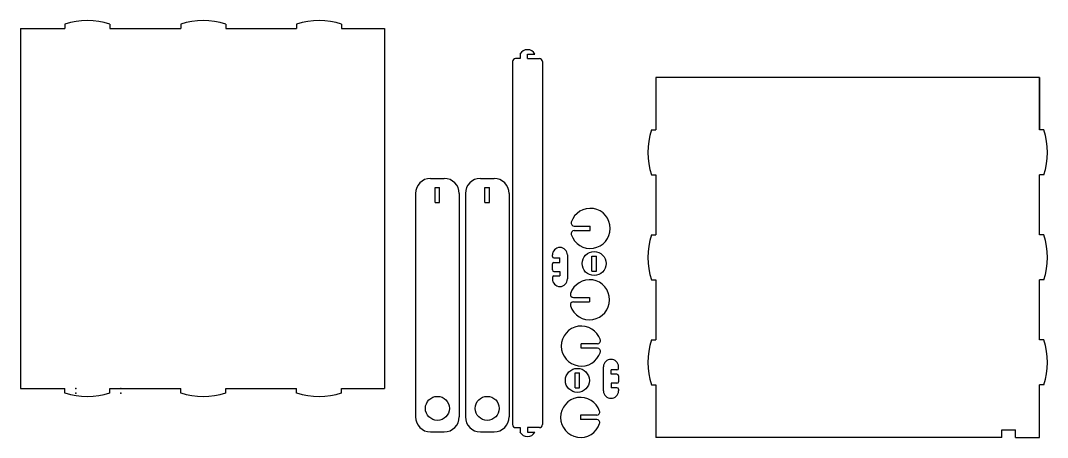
# Model space of a CAD drawing. Header units: centimetres. Extents: x 0 to 967, y -13 to 94.
# Drawn here: x 62.6 to 131.1, y 37.5 to 65.3 of the extents above; entities that cross this region are included whole.
import ezdxf

# ---------------------------------------------------------------- set-up
doc = ezdxf.new("R2010")
doc.units = ezdxf.units.CM
doc.header["$MEASUREMENT"] = 0
doc.layers.add('Picnic Basket-v2.1 v1_Picnic Basket-v2.1 v1_Picnic Basket-v1.3 v1_Picnic Basket-v1.2 v1_Picnic Basket-v1 v3_0', color=7, linetype='Continuous')
doc.layers.add('Picnic Basket-v2.1 v1_Picnic Basket-v2.1 v1_Sketch4', color=7, linetype='Continuous')

msp = doc.modelspace()

# ---------------------------------------------------------------- linework, layer by layer
at = {"layer": 'Picnic Basket-v2.1 v1_Picnic Basket-v2.1 v1_Picnic Basket-v1.3 v1_Picnic Basket-v1.2 v1_Picnic Basket-v1 v3_0'}
for p, q in [((62.579, 64.757), (65.539, 64.757)), ((62.579, 64.757), (62.579, 40.757)), ((65.539, 65.057), (65.539, 64.757)), ((68.539, 65.057), (68.539, 64.757)), ((68.539, 64.757), (73.275, 64.757)), ((73.275, 65.057), (73.275, 64.757)), ((76.275, 65.057), (76.275, 64.757)), ((76.275, 64.757), (81.011, 64.757)), ((81.011, 65.057), (81.011, 64.757)), ((84.011, 65.057), (84.011, 64.757)), ((84.011, 64.757), (86.879, 64.757)), ((86.879, 64.757), (86.879, 40.757)), ((95.423, 62.552), (95.423, 39.152)), ((95.923, 62.752), (95.623, 62.752)), ((95.923, 63.052), (95.923, 62.752)), ((96.423, 63.052), (96.923, 63.052)), ((96.423, 62.752), (96.423, 63.052)), ((96.423, 62.752), (97.223, 62.752)), ((97.423, 62.552), (97.423, 39.152)), ((105, 61.5), (105, 58)), ((130.6, 61.5), (105, 61.5)), ((105, 61.5), (105, 58)), ((130.6, 61.5), (130.6, 58)), ((130.6, 58), (130.6, 61.5)), ((104.7, 58), (105, 58)), ((130.9, 58), (130.6, 58)), ((104.7, 55), (105, 55)), ((105, 55), (105, 51)), ((130.9, 55), (130.6, 55)), ((130.6, 51), (130.6, 55)), ((89.947, 54.764), (90.867, 54.764)), ((90.257, 54.164), (90.557, 54.164)), ((90.257, 53.164), (90.257, 54.164)), ((90.557, 53.164), (90.557, 54.164)), ((93.276, 54.764), (94.196, 54.764)), ((93.586, 53.164), (93.586, 54.164)), ((93.586, 54.164), (93.886, 54.164)), ((93.886, 53.164), (93.886, 54.164)), ((88.947, 53.764), (88.947, 38.864)), ((91.867, 53.764), (91.867, 38.864)), ((92.276, 53.764), (92.276, 38.864)), ((95.196, 53.764), (95.196, 38.864)), ((90.257, 53.164), (90.557, 53.164)), ((93.586, 53.164), (93.886, 53.164)), ((99.535, 51.584), (100.614, 51.584)), ((100.614, 51.284), (100.614, 51.584)), ((88.947, 51.264), (88.947, 51.264)), ((91.867, 51.264), (91.867, 51.264)), ((99.535, 51.284), (100.614, 51.284)), ((104.7, 51), (105, 51)), ((130.9, 51), (130.6, 51)), ((95.423, 50.552), (95.423, 49.752)), ((98.086, 49.56), (98.086, 49.66)), ((98.186, 49.46), (98.586, 49.46)), ((98.586, 49.16), (98.586, 49.46)), ((99.086, 49.66), (99.086, 48.06)), ((100.72, 48.589), (100.72, 49.589)), ((100.72, 49.589), (101.02, 49.589)), ((101.02, 48.589), (101.02, 49.589)), ((98.086, 48.66), (98.086, 49.06)), ((98.186, 49.16), (98.586, 49.16)), ((98.086, 48.16), (98.086, 48.06)), ((98.186, 48.56), (98.586, 48.56)), ((98.186, 48.26), (98.586, 48.26)), ((98.586, 48.56), (98.586, 48.26)), ((100.72, 48.589), (101.02, 48.589)), ((104.7, 48), (105, 48)), ((105, 48), (105, 44)), ((130.6, 44), (130.6, 48)), ((130.9, 48), (130.6, 48)), ((99.489, 46.826), (100.568, 46.826)), ((100.568, 46.826), (100.568, 46.526)), ((99.489, 46.526), (100.568, 46.526)), ((104.7, 44), (105, 44)), ((130.9, 44), (130.6, 44)), ((100.016, 43.437), (100.016, 43.737)), ((101.095, 43.737), (100.016, 43.737)), ((101.095, 43.437), (100.016, 43.437)), ((101.498, 40.602), (101.498, 42.202)), ((101.998, 41.702), (101.998, 42.002)), ((102.398, 42.002), (101.998, 42.002)), ((102.498, 42.102), (102.498, 42.202)), ((99.603, 40.799), (99.603, 41.799)), ((99.603, 41.799), (99.903, 41.799)), ((99.903, 40.799), (99.903, 41.799)), ((102.398, 41.702), (101.998, 41.702)), ((102.498, 41.602), (102.498, 41.202)), ((62.579, 40.757), (65.539, 40.757)), ((65.539, 40.457), (65.539, 40.757)), ((68.539, 40.457), (68.539, 40.757)), ((68.539, 40.757), (73.275, 40.757)), ((73.275, 40.457), (73.275, 40.757)), ((76.275, 40.757), (81.011, 40.757)), ((76.275, 40.457), (76.275, 40.757)), ((81.011, 40.457), (81.011, 40.757)), ((84.011, 40.457), (84.011, 40.757)), ((84.011, 40.757), (86.879, 40.757)), ((99.603, 40.799), (99.903, 40.799)), ((102.398, 41.102), (101.998, 41.102)), ((101.998, 41.102), (101.998, 40.802)), ((102.398, 40.802), (101.998, 40.802)), ((102.498, 40.702), (102.498, 40.602)), ((104.7, 41), (105, 41)), ((105, 41), (105, 37.5)), ((130.9, 41), (130.6, 41)), ((130.6, 37.5), (130.6, 41)), ((95.423, 39.152), (95.423, 38.352)), ((97.423, 39.152), (97.423, 38.352)), ((99.97, 38.979), (99.97, 38.679)), ((101.049, 38.979), (99.97, 38.979)), ((101.049, 38.679), (99.97, 38.679)), ((89.947, 37.864), (90.867, 37.864)), ((93.276, 37.864), (94.196, 37.864)), ((95.623, 38.152), (95.923, 38.152)), ((95.923, 38.152), (95.923, 37.852)), ((96.423, 38.152), (96.423, 37.852)), ((97.223, 38.152), (96.423, 38.152)), ((96.423, 37.852), (96.923, 37.852)), ((128.1, 37.5), (105, 37.5)), ((129, 37.5), (130.6, 37.5))]:
    msp.add_line(p, q, dxfattribs=at)
for centre in [(100.87, 49.089), (99.753, 41.299), (90.407, 39.433), (93.736, 39.433)]:
    msp.add_circle(centre, 0.8, dxfattribs=at)
for centre, radius, start, end in [((67.039, 60.401), 4.892, 72.14436, 107.85564), ((74.775, 60.401), 4.892, 72.14436, 107.85564), ((82.511, 60.401), 4.892, 72.14436, 107.85564), ((96.423, 62.785), 0.567, 28.07253, 151.92747), ((95.623, 62.552), 0.2, 90, 180), ((97.223, 62.552), 0.2, 0, 90), ((109.356, 56.5), 4.892, 162.14436, 197.85564), ((126.244, 56.5), 4.892, 342.14436, 17.85564), ((89.947, 53.764), 1, 90, 180), ((90.867, 53.764), 1, 0, 90), ((93.276, 53.764), 1, 90, 180), ((94.196, 53.764), 1, 0, 90), ((100.614, 51.434), 1.335, 197.96282, 162.03718), ((99.535, 51.784), 0.2, 162.03718, 270), ((99.535, 51.084), 0.2, 90, 197.96282), ((109.356, 49.5), 4.892, 162.14436, 197.85564), ((126.244, 49.5), 4.892, 342.14436, 17.85564), ((98.586, 49.66), 0.5, 0, 180), ((98.186, 49.56), 0.1, 180, 270), ((98.186, 49.06), 0.1, 90, 180), ((98.186, 48.66), 0.1, 180, 270), ((98.186, 48.16), 0.1, 90, 180), ((98.586, 48.06), 0.5, 180, 0), ((100.568, 46.676), 1.335, 197.96282, 162.03718), ((99.489, 47.026), 0.2, 162.03718, 270), ((99.489, 46.326), 0.2, 90, 197.96282), ((100.016, 43.587), 1.335, 17.96282, 342.03718), ((101.095, 43.937), 0.2, 270, 17.96282), ((109.356, 42.5), 4.892, 162.14436, 197.85564), ((126.244, 42.5), 4.892, 342.14436, 17.85564), ((101.095, 43.237), 0.2, 342.03718, 90), ((101.998, 42.202), 0.5, 0, 180), ((102.398, 42.102), 0.1, 270, 0), ((102.398, 41.602), 0.1, 0, 90), ((102.398, 41.202), 0.1, 270, 0), ((67.039, 45.114), 4.892, 252.14436, 287.85564), ((74.775, 45.114), 4.892, 252.14436, 287.85564), ((82.511, 45.114), 4.892, 252.14436, 287.85564), ((101.998, 40.602), 0.5, 180, 0), ((102.398, 40.702), 0.1, 0, 90), ((99.97, 38.829), 1.335, 17.96282, 342.03718), ((101.049, 39.179), 0.2, 270, 17.96282), ((89.947, 38.864), 1, 180, 270), ((90.867, 38.864), 1, 270, 0), ((93.276, 38.864), 1, 180, 270), ((94.196, 38.864), 1, 270, 0), ((101.049, 38.479), 0.2, 342.03718, 90), ((95.623, 38.352), 0.2, 180, 270), ((96.423, 38.119), 0.567, 208.07253, 331.92747), ((97.223, 38.352), 0.2, 270, 0)]:
    msp.add_arc(centre, radius, start, end, dxfattribs=at)
for p in [(66.275, 40.757), (66.275, 40.457), (69.275, 40.757), (69.275, 40.457)]:
    msp.add_point(p, dxfattribs=at)
at = {"layer": 'Picnic Basket-v2.1 v1_Picnic Basket-v2.1 v1_Sketch4'}
for p, q in [((128.1, 38), (129, 38)), ((128.1, 37.5), (128.1, 38)), ((129, 37.5), (129, 38))]:
    msp.add_line(p, q, dxfattribs=at)

doc.saveas('drawing.dxf')
